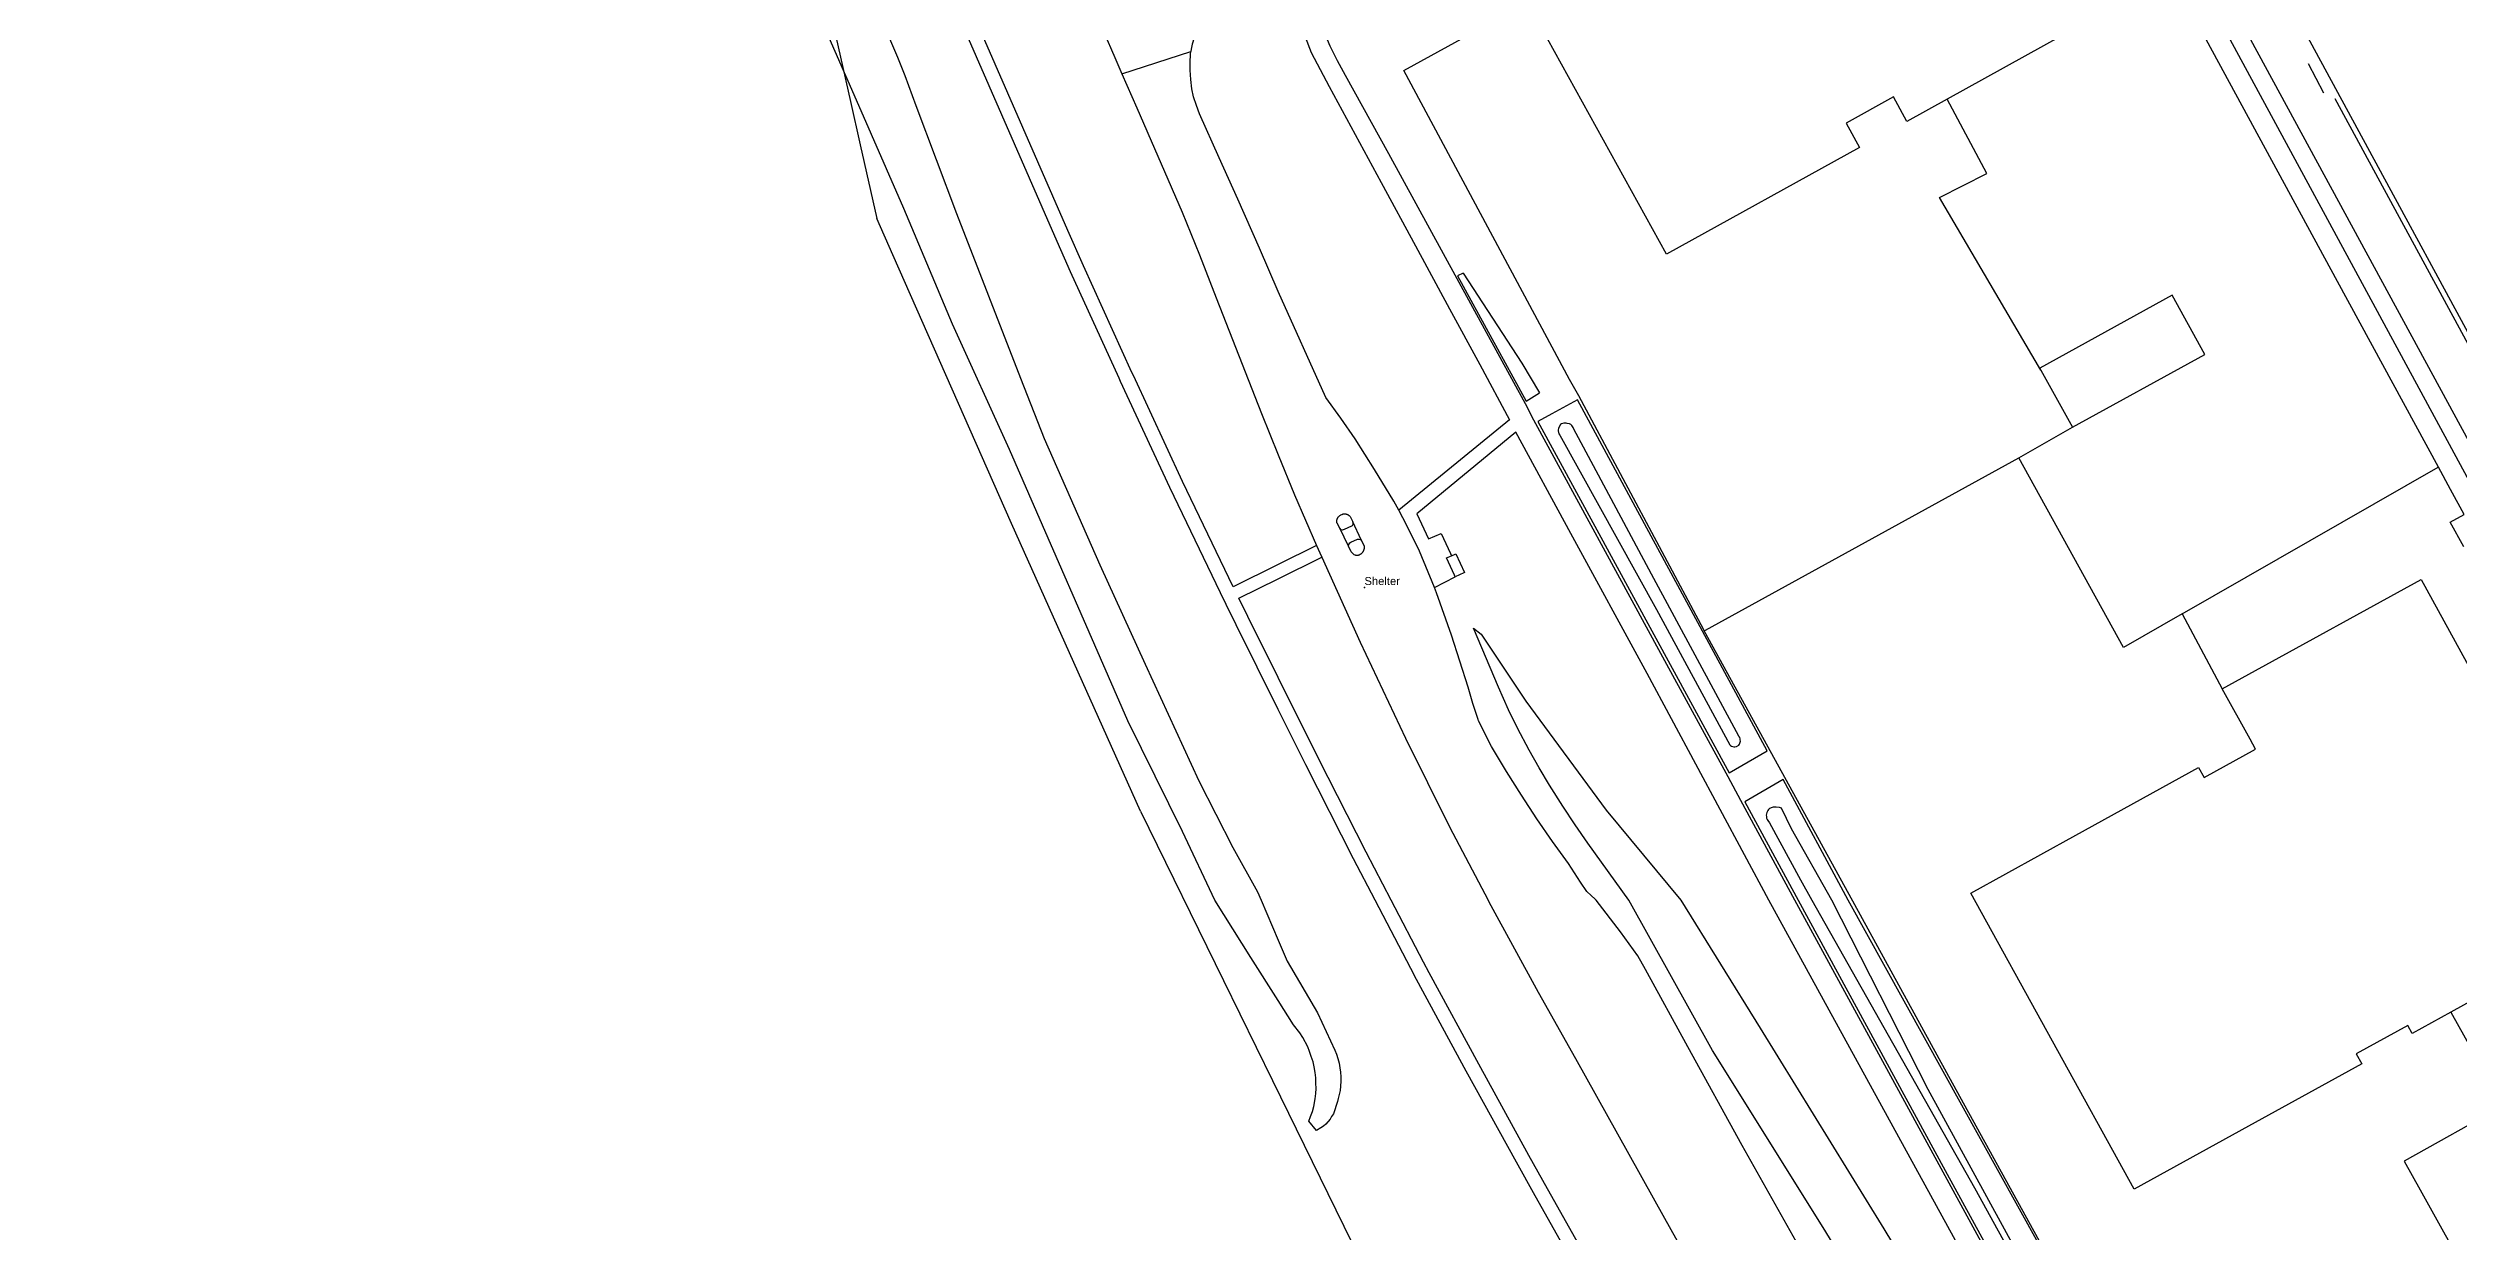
# Model space of a CAD drawing. Header units: millimetres. Extents: x 111502 to 977541, y 8702 to 1044108.
# Drawn here: x 488327 to 488666, y 239953.4 to 240119.7 of the extents above; entities that cross this region are included whole.
import ezdxf
from ezdxf.enums import TextEntityAlignment as Align

# ---------------------------------------------------------------- set-up
doc = ezdxf.new("R2010")
doc.units = ezdxf.units.MM
doc.header["$LTSCALE"] = 0.25
doc.linetypes.add('DASHED2', pattern=[9.525, 6.35, -3.175])
doc.layers.add('E HVSS As Laid HV', color=10, linetype='Continuous')
doc.layers.add('X HVSS Site Background', color=8, linetype='Continuous')
doc.styles.add('DE172433-F6F7-4C85-BB91-2B', font='arial.ttf', dxfattribs={"height": 0.2})

# ---------------------------------------------------------------- blocks, each defined once
blk = doc.blocks.new('OS MAP 060722')
at = {"layer": 'X HVSS Site Background'}
for points in [[(-91.18, 837.89), (-111.28, 873.69), (-135.43, 918.44), (-159.06, 962.07), (-220.53, 1075.54), (-214.83, 1081.09)], [(-130.63, 915.49), (-137.78, 928.29), (-139.03, 930.64), (-182.98, 1011.49), (-205.28, 1052.39), (-216.08, 1072.59), (-211.33, 1075.29)], [(-147.45, 934.57), (-161.64, 960.66), (-211.98, 1053.39), (-212.53, 1054.14), (-216.17, 1060.69), (-217.91, 1059.78), (-219.3, 1059.06)], [(-182.15, 1057.14), (-190.23, 1052.79), (-191.08, 1052.34), (-184.38, 1040.19), (-188.93, 1037.59), (-136.13, 940.29), (-92.13, 964.34), (-71.08, 975.74)], [(-305.18, 923.54), (-310.58, 920.87), (-316.91, 917.75), (-324.02, 932.56), (-330.95, 947.45), (-331.15, 947.88), (-337.95, 962.83), (-340.18, 967.82), (-358.82, 1010.54), (-359.72, 1012.86), (-360.77, 1015.11), (-361.95, 1017.3), (-362.38, 1018.01), (-364.54, 1021.04), (-366.99, 1023.85), (-369.58, 1026.54), (-369.9, 1026.88), (-372.55, 1029.5), (-375.32, 1032), (-378.18, 1034.39), (-378.38, 1035.14)], [(-216.51, 986.27), (-222.18, 983.14), (-224.08, 986.58), (-230.73, 982.91), (-228.84, 979.49), (-256, 964.5), (-276.65, 1001.94), (-249.34, 1017), (-248.77, 1015.95), (-242.24, 1019.55), (-245.44, 1025.36), (-236.63, 1030.22), (-239.44, 1035.32), (-239.55, 1035.53), (-237.66, 1036.57)], [(-353.78, 1024.74), (-351.88, 1022.64), (-349.58, 1019.99), (-348.18, 1018.24), (-345.83, 1015.14), (-343.63, 1011.84), (-342.41, 1010.05), (-341.06, 1008.18), (-339.96, 1006.26), (-338.8, 1003.94), (-337.71, 1001.6), (-336.65, 999.24), (-333.55, 992.15), (-332.55, 989.85)], [(-305.18, 841.34), (-306.28, 842.64), (-306.03, 843.29), (-305.78, 843.99), (-305.58, 844.69), (-305.38, 845.79), (-305.28, 846.54), (-305.23, 847.24), (-305.28, 847.99), (-305.28, 848.74), (-305.38, 849.49), (-305.53, 850.29), (-305.68, 850.99), (-305.93, 851.74), (-306.18, 852.44), (-306.43, 853.09), (-307.13, 854.39), (-307.53, 855.04), (-308.43, 856.19), (-310.58, 859.59), (-314.43, 865.64), (-319.48, 873.69), (-324.03, 883.33), (-331.75, 898.91), (-348.39, 937.05), (-356.37, 954.63), (-363.21, 970.92), (-370.21, 986.88), (-377.92, 1004.44)], [(-365.23, 994.79), (-364.13, 992.19), (-363.08, 989.59), (-361.53, 985.39), (-355.83, 970.19), (-346.83, 947.04), (-343.48, 938.59), (-335.68, 920.84), (-329.28, 906.89), (-321.73, 890.49), (-316.98, 881.09), (-313.48, 874.89), (-312.98, 873.69), (-310.58, 868.09), (-309.33, 865.14), (-305.08, 857.89), (-302.63, 852.64), (-302.38, 852.04), (-302.18, 851.44), (-302.03, 850.79), (-301.93, 850.14), (-301.83, 849.54), (-301.78, 848.89), (-301.78, 848.24), (-301.88, 846.94), (-302.13, 845.84), (-302.23, 845.39), (-302.38, 844.99), (-302.68, 844.09), (-302.83, 843.69), (-303.08, 843.29), (-303.28, 842.94), (-303.88, 842.24), (-304.23, 841.94), (-304.58, 841.69), (-305.18, 841.34)], [(-203.49, 1013.28), (-208.71, 1010.4), (-200.33, 995.2), (-216.51, 986.27)], [(-310.93, 1008.29), (-310.58, 1007.29), (-310.13, 1005.99), (-309.48, 1003.59), (-307.88, 997.84), (-305.93, 992.84), (-303.43, 988.04), (-296.13, 974.54), (-291.28, 965.64), (-286.48, 956.79), (-282.23, 948.99), (-278.08, 941.19), (-293.63, 928.49)], [(-250.68, 911.55), (-250.74, 911.67), (-268.33, 944.59), (-269.63, 946.89), (-292.93, 990.31), (-281.89, 996.33)], [(-264.98, 815.34), (-274.46, 832.17), (-277.07, 836.86), (-284.15, 849.68), (-291.13, 862.56), (-291.94, 864.08), (-296.96, 873.69), (-300, 879.52), (-306.7, 892.7), (-310.58, 900.5), (-316.51, 912.41), (-317.92, 915.26), (-318.72, 916.9), (-325.83, 931.71), (-332.77, 946.61), (-332.97, 947.05), (-339.77, 962.01), (-342.01, 967.02), (-358.68, 1005.24)], [(-316.18, 1003.99), (-317.48, 1002.74), (-318.58, 1001.64), (-319.63, 1000.39), (-320.2, 999.61), (-320.33, 999.44), (-321.18, 998.04), (-321.88, 996.59), (-322.13, 995.79), (-322.68, 993.99), (-322.83, 993.29), (-322.88, 992.97)], [(-373.54, 998.41), (-370.74, 985.96), (-369.37, 979.87), (-367.03, 969.49)], [(-204.43, 812.29), (-237.93, 873.69), (-245.53, 887.69), (-247.33, 891.04), (-256.76, 908.35), (-274.63, 941.14), (-275.83, 943.44), (-295.03, 978.59), (-301.13, 989.59), (-302.23, 991.64), (-303.28, 993.74), (-304.48, 996.64), (-305.29, 999.2)], [(-332.55, 989.85), (-322.88, 992.97)], [(-332.55, 989.85), (-330.46, 985.05), (-324.1, 970.4), (-321.67, 964.39), (-319.31, 958.35), (-312.94, 942.11), (-310.58, 936.29), (-308.3, 930.67), (-305.18, 923.54)], [(-293.63, 928.49), (-294.33, 929.79), (-297.03, 934.24), (-299.78, 938.54), (-301.78, 941.44), (-303.88, 944.34), (-310.58, 959.24), (-313.23, 965.34), (-316.28, 972.24), (-318.88, 978.04), (-321.63, 984.19), (-322.08, 985.39), (-322.48, 986.59), (-322.73, 987.74), (-322.88, 989.04), (-322.98, 990.34), (-322.98, 991.44), (-322.93, 992.59), (-322.88, 992.97)], [(-165.78, 991.29), (-163.58, 987.14)], [(-203.33, 948.2), (-217.6, 972.44), (-210.95, 975.84), (-216.51, 986.27)], [(-162.03, 986.36), (-138.48, 942.99), (-137.98, 941.39), (-136.93, 939.64), (-136.43, 938.89), (-136.13, 938.54), (-135.82, 938.28)], [(-329.93, 886.19), (-348.08, 926.64), (-364.78, 964.39), (-367.03, 969.49)], [(-284.58, 961.84), (-285.38, 961.44), (-275.73, 943.84), (-273.83, 944.99)], [(-284.58, 961.84), (-276.33, 949.19), (-273.83, 944.99)], [(-198.91, 940.16), (-180.31, 950.39), (-184.89, 958.71), (-203.49, 948.49), (-203.33, 948.2)], [(-203.33, 948.2), (-198.91, 940.16)], [(-241.83, 894.69), (-268.48, 944.04), (-272.13, 942.04), (-274.08, 940.99), (-247.18, 891.59), (-241.83, 894.69)], [(-185.94, 772.31), (-241.58, 873.69), (-258.68, 905.54), (-269.43, 925.24), (-277.18, 939.49), (-291.08, 927.99), (-289.43, 924.49), (-287.68, 925.24), (-286.38, 922.44), (-286.22, 922.11)], [(-246.13, 895.29), (-245.83, 895.49), (-245.73, 895.64), (-245.63, 895.89), (-245.58, 896.04), (-245.63, 896.24), (-245.63, 896.39), (-245.68, 896.54), (-245.83, 896.74), (-258.08, 919.54), (-269.08, 939.99), (-269.13, 940.14), (-269.28, 940.39), (-269.43, 940.54), (-269.63, 940.64), (-269.93, 940.69), (-270.08, 940.74), (-270.43, 940.74), (-270.73, 940.64), (-270.88, 940.54), (-271.08, 940.24), (-271.18, 939.99), (-271.23, 939.79), (-271.23, 939.64), (-271.13, 939.24), (-270.98, 939.04), (-257.38, 914.54), (-247.08, 895.54), (-246.98, 895.44), (-246.83, 895.34), (-246.53, 895.24), (-246.38, 895.24), (-246.13, 895.29)], [(-206.43, 935.87), (-198.91, 940.16)], [(-250.68, 911.55), (-250.52, 911.64), (-206.43, 935.87)], [(-183.47, 913.92), (-191.73, 909.19), (-206.43, 935.87)], [(-183.47, 913.92), (-147.47, 934.56), (-147.45, 934.57)], [(-143.82, 927.89), (-145.73, 931.41), (-147.45, 934.57)], [(-301.93, 925.96), (-302.31, 926.7), (-302.32, 926.74), (-302.33, 926.79), (-302.33, 926.83), (-302.34, 926.88), (-302.34, 926.92), (-302.34, 926.97), (-302.34, 927.01), (-302.33, 927.06), (-302.32, 927.1), (-302.32, 927.15), (-302.3, 927.19), (-302.29, 927.23), (-302.28, 927.28), (-302.26, 927.32), (-302.24, 927.37), (-302.22, 927.4), (-302.21, 927.44), (-302.18, 927.48), (-302.16, 927.51), (-302.14, 927.54), (-302.12, 927.58), (-302.09, 927.61), (-302.06, 927.64), (-302.03, 927.67), (-301.98, 927.71), (-301.92, 927.76), (-301.84, 927.81), (-301.77, 927.84), (-301.63, 927.9), (-301.6, 927.92), (-301.57, 927.93), (-301.54, 927.94), (-301.51, 927.95), (-301.48, 927.96), (-301.45, 927.98), (-301.41, 927.98), (-301.38, 927.99), (-301.33, 928), (-301.28, 928), (-301.23, 928), (-301.18, 928), (-301.13, 927.99), (-301.08, 927.98), (-301.03, 927.96), (-300.94, 927.94), (-300.9, 927.92), (-300.85, 927.9), (-300.81, 927.88), (-300.76, 927.86), (-300.72, 927.83), (-300.68, 927.81), (-300.63, 927.77), (-300.59, 927.74), (-300.55, 927.71), (-300.52, 927.68), (-300.46, 927.62), (-300.1, 926.89)], [(-300.1, 926.89), (-300.07, 926.7), (-300.07, 926.5), (-300.18, 926.33), (-300.89, 925.96), (-301.55, 925.68), (-301.73, 925.76), (-301.93, 925.96)], [(-300.68, 923.44), (-301.93, 925.96)], [(-298.93, 924.32), (-300.1, 926.89)], [(-288.63, 917.64), (-290.73, 922.74), (-292.48, 926.34), (-293.63, 928.49)], [(-145.77, 926.83), (-143.82, 927.89)], [(-143.87, 923.35), (-145.77, 926.83)], [(-305.18, 923.54), (-304.73, 922.53), (-304.45, 921.91)], [(-300.68, 923.44), (-300.64, 923.68), (-300.51, 923.91), (-300.39, 924.01), (-299.44, 924.44), (-299.23, 924.42), (-298.93, 924.32)], [(-298.93, 924.32), (-298.5, 923.47), (-298.5, 923.41), (-298.5, 923.35), (-298.5, 923.29), (-298.5, 923.23), (-298.51, 923.17), (-298.52, 923.08), (-298.53, 923.04), (-298.54, 922.99), (-298.56, 922.94), (-298.57, 922.9), (-298.59, 922.85), (-298.61, 922.8), (-298.63, 922.76), (-298.65, 922.71), (-298.68, 922.66), (-298.71, 922.62), (-298.74, 922.58), (-298.77, 922.54), (-298.8, 922.5), (-298.84, 922.46), (-298.88, 922.42), (-298.94, 922.37), (-298.97, 922.34), (-299, 922.32), (-299.03, 922.3), (-299.06, 922.28), (-299.09, 922.26), (-299.12, 922.24), (-299.16, 922.23), (-299.19, 922.21), (-299.24, 922.19), (-299.27, 922.18), (-299.31, 922.17), (-299.34, 922.16), (-299.38, 922.16), (-299.42, 922.15), (-299.45, 922.15), (-299.49, 922.15), (-299.52, 922.14), (-299.56, 922.15), (-299.6, 922.15), (-299.63, 922.15), (-299.67, 922.16), (-299.7, 922.17), (-299.75, 922.18), (-299.89, 922.24), (-300.02, 922.32), (-300.34, 922.65), (-300.68, 923.44)], [(-286.91, 921.8), (-286.22, 922.11)], [(-286.22, 922.11), (-285.69, 922.35), (-285.63, 922.38), (-284.41, 919.75), (-284.48, 919.72), (-285.7, 919.16)], [(-252.44, 792.22), (-252.91, 793.08), (-253.47, 795.72), (-254.17, 798.32), (-254.48, 799.28), (-255.93, 802.97), (-257.68, 806.54), (-258.65, 808.42), (-263.24, 816.32), (-272.72, 833.15), (-275.32, 837.82), (-282.39, 850.63), (-289.36, 863.5), (-290.16, 865), (-294.69, 873.69), (-298.21, 880.43), (-304.91, 893.59), (-310.58, 904.98), (-314.86, 913.58), (-316.12, 916.14), (-310.58, 918.88), (-304.45, 921.91)], [(-304.45, 921.91), (-299.07, 909.97), (-292.67, 896.45), (-286.5, 884), (-281.07, 873.69), (-280.96, 873.48), (-274.01, 860.78), (-268.79, 851.44), (-262.89, 840.87), (-256.26, 828.99), (-248.74, 815.53), (-247.75, 813.45), (-247.26, 811.93), (-246.89, 810.39), (-246.67, 808.78)], [(-288.63, 917.64), (-285.7, 919.16)], [(-285.7, 919.16), (-285.8, 919.39), (-286.91, 921.8)], [(-177.83, 903.4), (-174.08, 905.46), (-149.89, 918.75), (-123.29, 870.33), (-145.7, 857.96)], [(-237.73, 825.74), (-245.33, 839.24), (-252.98, 853.09), (-258.93, 863.94), (-260.03, 865.89), (-262.43, 869.24), (-265.88, 873.69), (-266.03, 873.84), (-266.58, 874.34), (-267.18, 874.94), (-268.08, 876.24), (-269.78, 878.84), (-272.03, 881.94), (-274.23, 885.14), (-276.38, 888.44), (-278.48, 891.79), (-280.58, 895.29), (-282.43, 898.89), (-282.48, 899.09), (-283.23, 901.34), (-283.88, 903.64), (-285.03, 907.29), (-286.23, 910.94), (-288.33, 916.89), (-288.63, 917.64)], [(-213.93, 794.69), (-233.73, 827.34), (-249.53, 852.59), (-261.28, 873.69), (-267.03, 881.69), (-268.83, 884.29), (-270.58, 886.89), (-272.43, 889.84), (-273.88, 892.29), (-275.28, 894.79), (-276.93, 897.89), (-278.18, 900.44), (-279.63, 903.64), (-283.13, 911.94)], [(-283.13, 911.94), (-282.03, 911.09), (-275.78, 901.69), (-264.48, 886.34), (-253.98, 873.69), (-242.83, 855.69), (-225.43, 827.49), (-205.08, 793.89), (-196.98, 779.64)], [(-183.47, 913.92), (-177.83, 903.4)], [(-179.18, 788.47), (-182.11, 786.89), (-183.09, 788.66), (-215.79, 847.99), (-229.49, 873.03), (-236.53, 885.82), (-250.67, 911.53), (-250.68, 911.55)], [(-145.7, 857.96), (-151.13, 854.97), (-151.75, 856.11), (-159, 852.11), (-158.22, 850.71), (-174.16, 841.93), (-190.22, 833.07), (-213.17, 874.69), (-198.41, 882.83), (-181.17, 892.34), (-180.4, 890.94), (-173.16, 894.93), (-173.93, 896.33), (-177.83, 903.4)], [(-237.48, 873.69), (-216.78, 835.69), (-204.33, 812.94), (-198.48, 816.09), (-230.45, 873.69), (-239.58, 890.64), (-244.98, 887.54), (-237.48, 873.69)], [(-329.93, 886.19), (-318.28, 862.4), (-311.41, 848.37), (-301.36, 827.87), (-290.28, 805.24), (-288.36, 801.32), (-287.93, 800.43), (-287.26, 799.07), (-283.84, 792.08), (-283.04, 790.46), (-277.88, 779.92)], [(-235.53, 873.69), (-212.68, 833.29), (-203.23, 816.09), (-202.43, 816.39), (-219.18, 847.09), (-232.73, 873.69), (-238.43, 883.74), (-239.83, 886.64), (-240.08, 886.74), (-240.58, 886.79), (-240.98, 886.79), (-241.13, 886.74), (-241.48, 886.59), (-241.63, 886.44), (-241.73, 886.29), (-241.88, 886.04), (-241.98, 885.64), (-241.93, 885.44), (-241.93, 885.24), (-241.83, 885.04), (-241.73, 884.89), (-241.48, 884.59), (-237.13, 876.54), (-235.53, 873.69)], [(-145.7, 857.96), (-138.36, 844.8), (-152.28, 837.04), (-150.02, 832.99), (-135.32, 806.61)]]:
    blk.add_lwpolyline(points, dxfattribs=at)
blk.add_point((-298.45, 917.65), dxfattribs=at)
at = {"layer": 'X HVSS Site Background', "style": 'DE172433-F6F7-4C85-BB91-2B'}
blk.add_text('Shelter', height=1.125, dxfattribs=at).set_placement((-298.45, 917.65), align=Align.BOTTOM_LEFT)

msp = doc.modelspace()

# ---------------------------------------------------------------- linework, layer by layer
at = {"lineweight": 0}
msp.add_circle((488727.82, 239008.33), 11388.42, dxfattribs=at)
at = {"layer": 'X HVSS Site Background', "lineweight": 0}
msp.add_point((488512.13, 240043.96), dxfattribs=at)

# ---------------------------------------------------------------- block references
at = {"layer": 'E HVSS As Laid HV', "linetype": 'DASHED2', "lineweight": 0}
msp.add_blockref('OS MAP 060722', (488810.58, 239126.31), dxfattribs=at)

# ---------------------------------------------------------------- texts
at = {"layer": 'X HVSS Site Background', "lineweight": 0, "style": 'DE172433-F6F7-4C85-BB91-2B'}
msp.add_text('Shelter', height=1.125, dxfattribs=at).set_placement((488512.13, 240043.96), align=Align.BOTTOM_LEFT)

doc.saveas('drawing.dxf')
